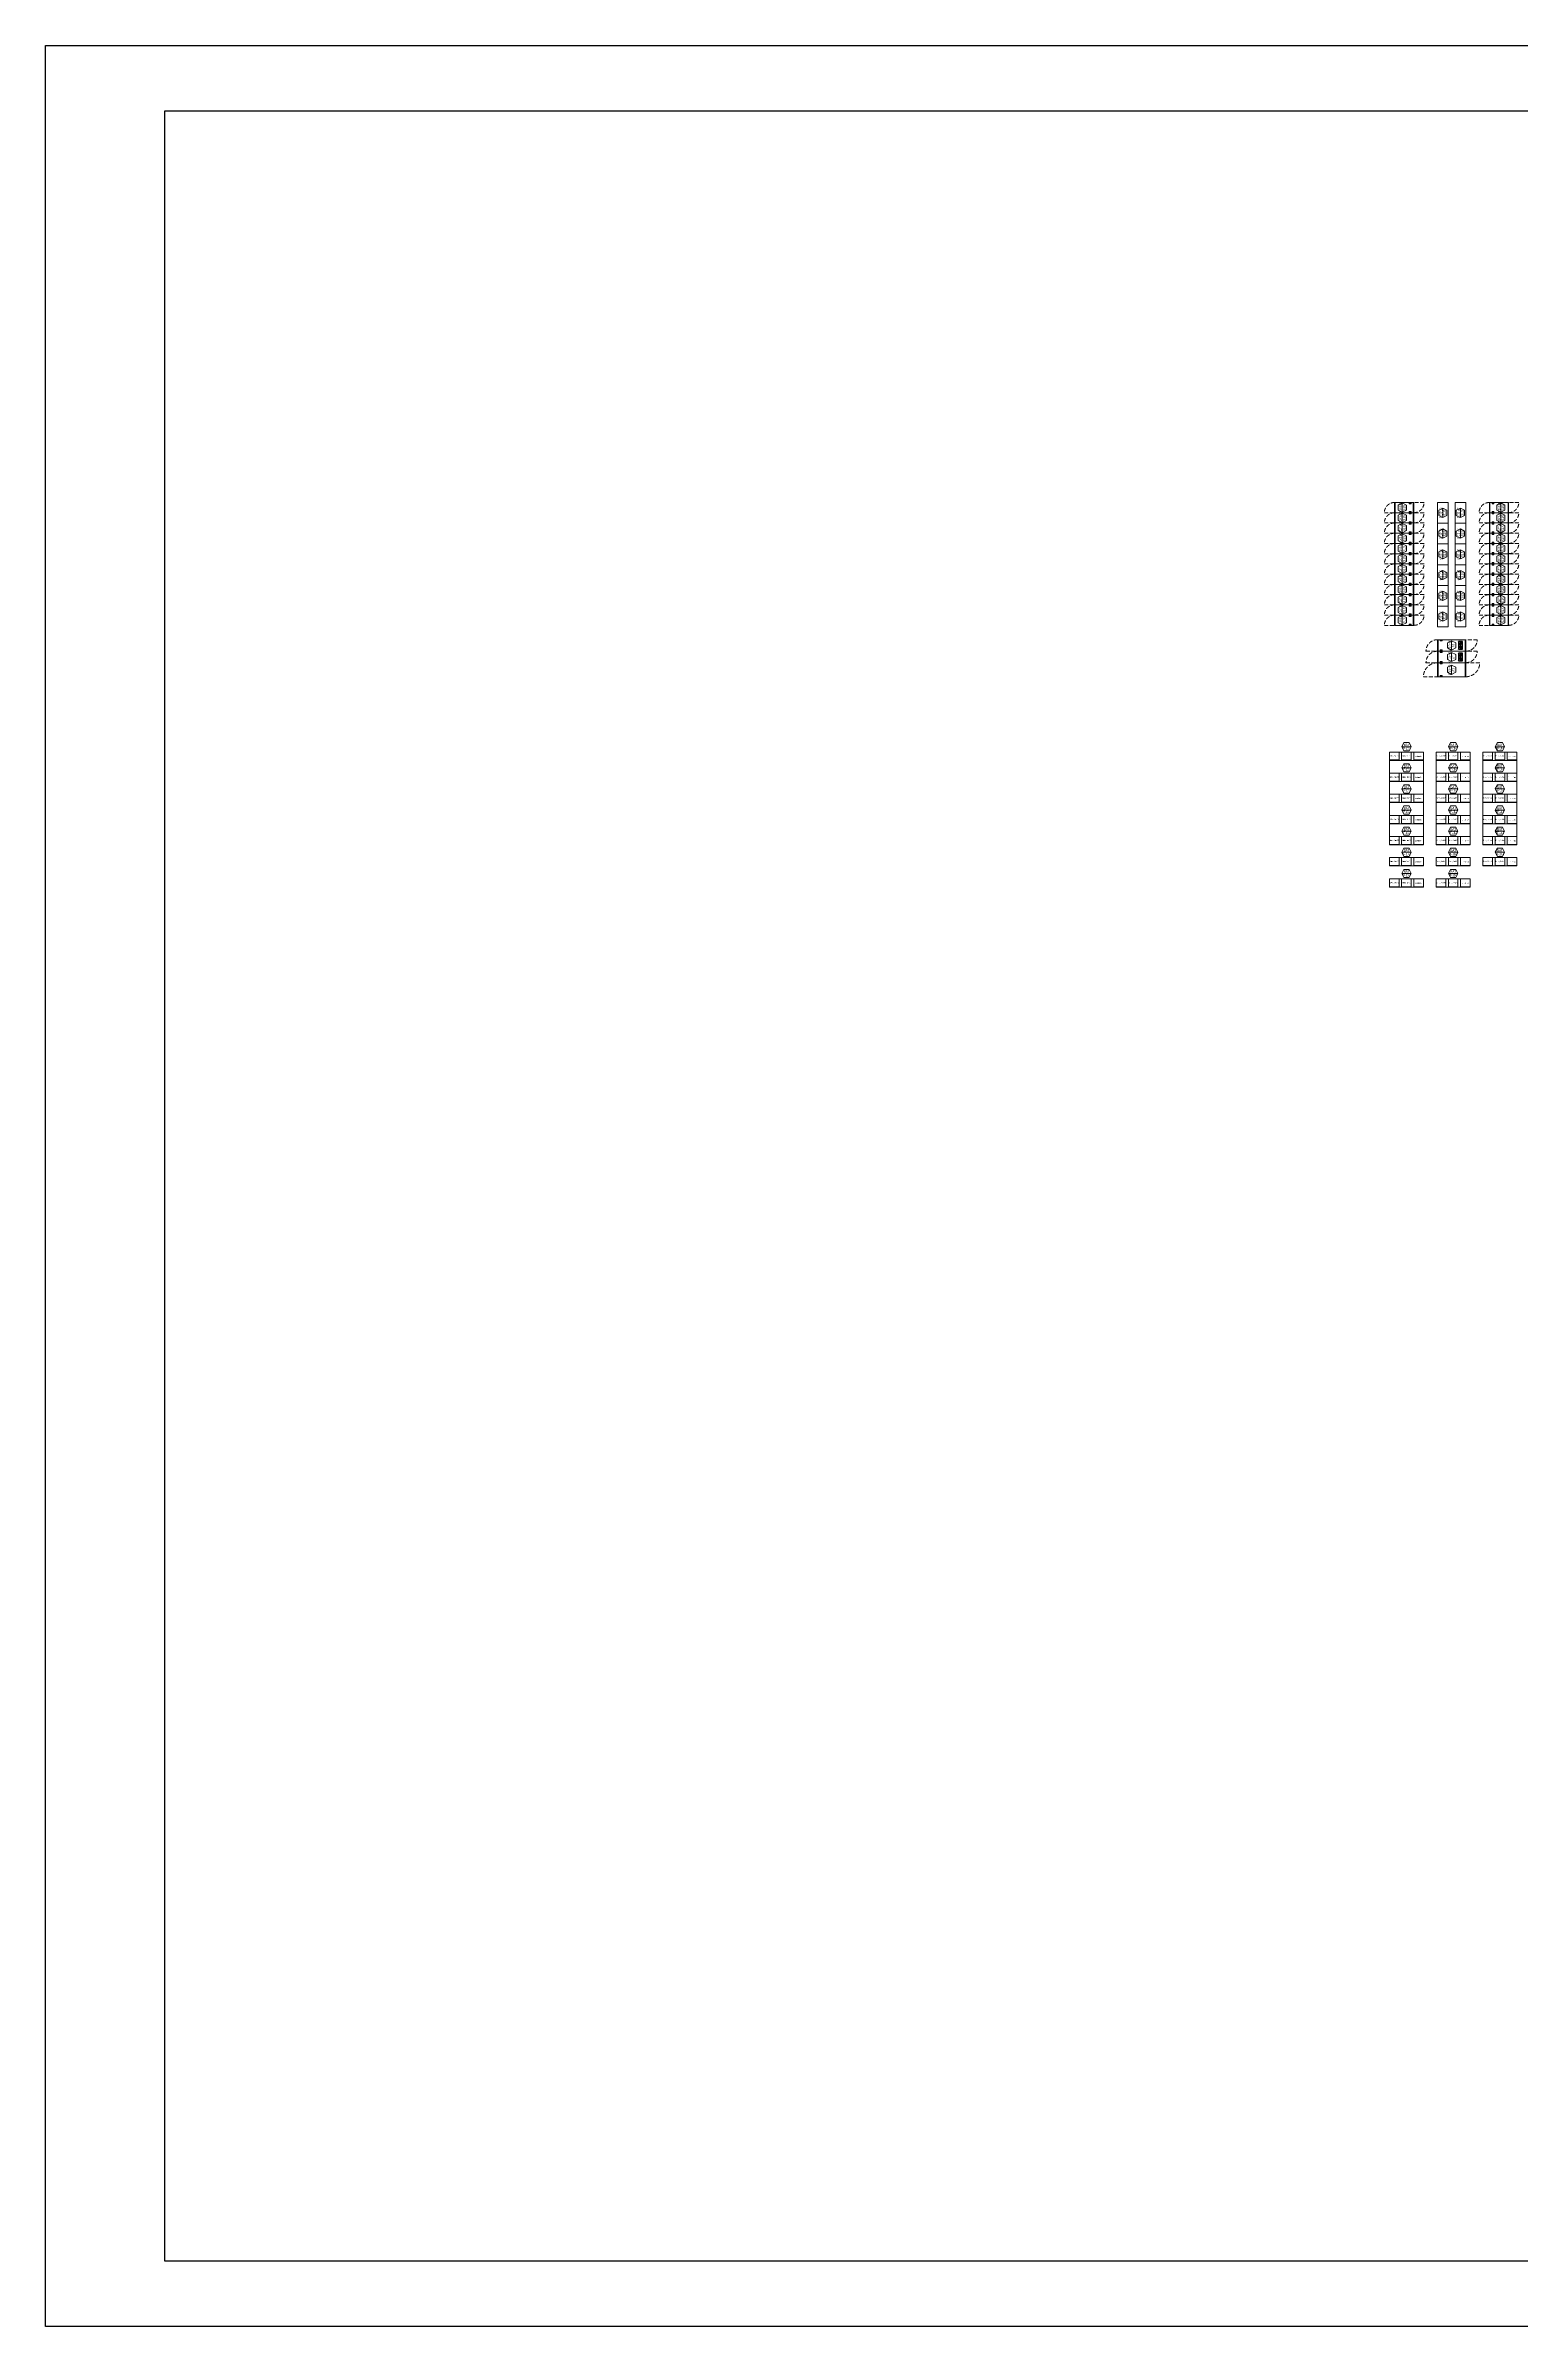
# Model space of a CAD drawing. Header units: millimetres. Extents: x 0 to 504600, y -356400 to 891000.
# Drawn here: x 0 to 115254, y 356400 to 534600 of the extents above; entities that cross this region are included whole.
import ezdxf
from ezdxf.enums import TextEntityAlignment as Align

# ---------------------------------------------------------------- set-up
doc = ezdxf.new("R2010")
doc.units = ezdxf.units.MM
doc.header["$LTSCALE"] = 150
doc.linetypes.add('LH2', pattern=[2.85, 2, -0.85])
doc.layers.get('Defpoints').update_dxf_attribs({"color": 150})
doc.layers.add('-----31 Base Plan Equipment', color=5, linetype='Continuous', lineweight=0)
doc.layers.add('NOPLOT', color=191, linetype='Continuous', plot=False)
doc.styles.add('ELEC', font='')
doc.styles.get('ELEC').set_extended_font_data('Dotum')

# ---------------------------------------------------------------- blocks, each defined once
blk = doc.blocks.new('A$C2e8f9a8b')
at = {"color": 0}
blk.add_line((30, 750), (30, 0), dxfattribs=at)
blk.add_lwpolyline([(650, 0), (0, 0), (0, 750), (650, 750)], close=True, dxfattribs=at)
blk = doc.blocks.new('STS-R')
blk.add_lwpolyline([(886994, -128588), (888614, -128588), (888614, -129418), (886994, -129418), (886994, -128588)])
blk = doc.blocks.new('800x1200')
at = {"color": 8, "linetype": 'LH2'}
for p, q in [((-2300, 0), (-1458, 0)), ((800, 800), (-42, 800))]:
    blk.add_line(p, q, dxfattribs=at)
for p, q in [((-1460, 0), (-1460, 800)), ((-1290, 750), (-1140, 700)), ((-1140, 750), (-1290, 700)), ((-1290, 50), (-1140, 100)), ((-1140, 50), (-1290, 100)), ((-40, 0), (-40, 800))]:
    blk.add_line(p, q)
for points in [[(0, 0), (0, 800), (-1500, 800), (-1500, 0)], [(-1140, 750), (-1290, 750), (-1290, 700), (-1140, 700)], [(-1140, 50), (-1290, 50), (-1290, 100), (-1140, 100)]]:
    blk.add_lwpolyline(points, close=True)
for centre, start, end in [((-1500, 0), 90, 180), ((0, 800), 270, 0)]:
    blk.add_arc(centre, 800, start, end, dxfattribs=at)
blk = doc.blocks.new('1100x2200')
at = {"color": 8, "linetype": 'LH2'}
for p, q in [((-3300, 0), (-2158, 0)), ((1100, 1100), (-42, 1100))]:
    blk.add_line(p, q, dxfattribs=at)
for p, q in [((-2160, 0), (-2160, 1100)), ((-1990, 1050), (-1840, 1000)), ((-1840, 1050), (-1990, 1000)), ((-1990, 50), (-1840, 100)), ((-1840, 50), (-1990, 100)), ((-40, 0), (-40, 1100))]:
    blk.add_line(p, q)
at = {"elevation": 0}
for points in [[(0, 0), (0, 1100), (-2200, 1100), (-2200, 0)], [(-1840, 1050), (-1990, 1050), (-1990, 1000), (-1840, 1000)], [(-1840, 50), (-1990, 50), (-1990, 100), (-1840, 100)]]:
    blk.add_lwpolyline(points, close=True, dxfattribs=at)
at = {"color": 8, "linetype": 'LH2'}
for centre, start, end in [((-2200, 0), 90, 180), ((0, 1100), 270, 0)]:
    blk.add_arc(centre, 1100, start, end, dxfattribs=at)
blk = doc.blocks.new('900x2200')
at = {"color": 8, "linetype": 'LH2'}
for p, q in [((-3100, 0), (-2158, 0)), ((900, 900), (-42, 900))]:
    blk.add_line(p, q, dxfattribs=at)
for p, q in [((-2160, 900), (-2160, 0)), ((-210, 850), (-360, 800)), ((-360, 850), (-210, 800)), ((-210, 50), (-360, 100)), ((-360, 50), (-210, 100)), ((-40, 900), (-40, 0))]:
    blk.add_line(p, q)
for points in [[(-2200, 900), (-2200, 0), (0, 0), (0, 900)], [(-360, 850), (-210, 850), (-210, 800), (-360, 800)], [(-360, 50), (-210, 50), (-210, 100), (-360, 100)]]:
    blk.add_lwpolyline(points, close=True)
for centre, start, end in [((-2200, 0), 90, 180), ((0, 900), 270, 0)]:
    blk.add_arc(centre, 900, start, end, dxfattribs=at)

msp = doc.modelspace()

# ---------------------------------------------------------------- linework, layer by layer
at = {"layer": '-----31 Base Plan Equipment', "elevation": 0}
for points in [[(105954, 498145), (105954, 498865), (106274, 498705), (106274, 498305), (105954, 498145), (105634, 498305), (105634, 498705), (105954, 498865)], [(105954, 497345), (105954, 498065), (106274, 497905), (106274, 497505), (105954, 497345), (105634, 497505), (105634, 497905), (105954, 498065)], [(105954, 496545), (105954, 497265), (106274, 497105), (106274, 496705), (105954, 496545), (105634, 496705), (105634, 497105), (105954, 497265)], [(109117, 498455), (109117, 497735), (108797, 497895), (108797, 498295), (109117, 498455), (109437, 498295), (109437, 497895), (109117, 497735)], [(110487, 498455), (110487, 497735), (110167, 497895), (110167, 498295), (110487, 498455), (110807, 498295), (110807, 497895), (110487, 497735)], [(113654, 498145), (113654, 498865), (113974, 498705), (113974, 498305), (113654, 498145), (113334, 498305), (113334, 498705), (113654, 498865)], [(113654, 497345), (113654, 498065), (113974, 497905), (113974, 497505), (113654, 497345), (113334, 497505), (113334, 497905), (113654, 498065)], [(113654, 496545), (113654, 497265), (113974, 497105), (113974, 496705), (113654, 496545), (113334, 496705), (113334, 497105), (113654, 497265)], [(105954, 495745), (105954, 496465), (106274, 496305), (106274, 495905), (105954, 495745), (105634, 495905), (105634, 496305), (105954, 496465)], [(105954, 494945), (105954, 495665), (106274, 495505), (106274, 495105), (105954, 494945), (105634, 495105), (105634, 495505), (105954, 495665)], [(109117, 496835), (109117, 496115), (108797, 496275), (108797, 496675), (109117, 496835), (109437, 496675), (109437, 496275), (109117, 496115)], [(110487, 496835), (110487, 496115), (110167, 496275), (110167, 496675), (110487, 496835), (110807, 496675), (110807, 496275), (110487, 496115)], [(113654, 495745), (113654, 496465), (113974, 496305), (113974, 495905), (113654, 495745), (113334, 495905), (113334, 496305), (113654, 496465)], [(113654, 494945), (113654, 495665), (113974, 495505), (113974, 495105), (113654, 494945), (113334, 495105), (113334, 495505), (113654, 495665)], [(105954, 494145), (105954, 494865), (106274, 494705), (106274, 494305), (105954, 494145), (105634, 494305), (105634, 494705), (105954, 494865)], [(105954, 493345), (105954, 494065), (106274, 493905), (106274, 493505), (105954, 493345), (105634, 493505), (105634, 493905), (105954, 494065)], [(109117, 495215), (109117, 494495), (108797, 494655), (108797, 495055), (109117, 495215), (109437, 495055), (109437, 494655), (109117, 494495)], [(110487, 495215), (110487, 494495), (110167, 494655), (110167, 495055), (110487, 495215), (110807, 495055), (110807, 494655), (110487, 494495)], [(113654, 494145), (113654, 494865), (113974, 494705), (113974, 494305), (113654, 494145), (113334, 494305), (113334, 494705), (113654, 494865)], [(113654, 493345), (113654, 494065), (113974, 493905), (113974, 493505), (113654, 493345), (113334, 493505), (113334, 493905), (113654, 494065)], [(105954, 492545), (105954, 493265), (106274, 493105), (106274, 492705), (105954, 492545), (105634, 492705), (105634, 493105), (105954, 493265)], [(105954, 491745), (105954, 492465), (106274, 492305), (106274, 491905), (105954, 491745), (105634, 491905), (105634, 492305), (105954, 492465)], [(109117, 493595), (109117, 492875), (108797, 493035), (108797, 493435), (109117, 493595), (109437, 493435), (109437, 493035), (109117, 492875)], [(109117, 491975), (109117, 491255), (108797, 491415), (108797, 491815), (109117, 491975), (109437, 491815), (109437, 491415), (109117, 491255)], [(110487, 493595), (110487, 492875), (110167, 493035), (110167, 493435), (110487, 493595), (110807, 493435), (110807, 493035), (110487, 492875)], [(110487, 491975), (110487, 491255), (110167, 491415), (110167, 491815), (110487, 491975), (110807, 491815), (110807, 491415), (110487, 491255)], [(113654, 492545), (113654, 493265), (113974, 493105), (113974, 492705), (113654, 492545), (113334, 492705), (113334, 493105), (113654, 493265)], [(113654, 491745), (113654, 492465), (113974, 492305), (113974, 491905), (113654, 491745), (113334, 491905), (113334, 492305), (113654, 492465)], [(105954, 490945), (105954, 491665), (106274, 491505), (106274, 491105), (105954, 490945), (105634, 491105), (105634, 491505), (105954, 491665)], [(105954, 490145), (105954, 490865), (106274, 490705), (106274, 490305), (105954, 490145), (105634, 490305), (105634, 490705), (105954, 490865)], [(105954, 489345), (105954, 490065), (106274, 489905), (106274, 489505), (105954, 489345), (105634, 489505), (105634, 489905), (105954, 490065)], [(109117, 490355), (109117, 489635), (108797, 489795), (108797, 490195), (109117, 490355), (109437, 490195), (109437, 489795), (109117, 489635)], [(110487, 490355), (110487, 489635), (110167, 489795), (110167, 490195), (110487, 490355), (110807, 490195), (110807, 489795), (110487, 489635)], [(113654, 490945), (113654, 491665), (113974, 491505), (113974, 491105), (113654, 490945), (113334, 491105), (113334, 491505), (113654, 491665)], [(113654, 490145), (113654, 490865), (113974, 490705), (113974, 490305), (113654, 490145), (113334, 490305), (113334, 490705), (113654, 490865)], [(113654, 489345), (113654, 490065), (113974, 489905), (113974, 489505), (113654, 489345), (113334, 489505), (113334, 489905), (113654, 490065)], [(109804, 487375), (109804, 488095), (110124, 487935), (110124, 487535), (109804, 487375), (109484, 487535), (109484, 487935), (109804, 488095)], [(109804, 486475), (109804, 487195), (110124, 487035), (110124, 486635), (109804, 486475), (109484, 486635), (109484, 487035), (109804, 487195)], [(109804, 485475), (109804, 486195), (110124, 486035), (110124, 485635), (109804, 485475), (109484, 485635), (109484, 486035), (109804, 486195)], [(104954, 472155), (104954, 479405), (107604, 479405), (107604, 472155), (104954, 472155)], [(106639, 479820), (105919, 479820), (106078, 480140), (106479, 480140), (106639, 479820), (106479, 479500), (106078, 479500), (105919, 479820)], [(108604, 472155), (108604, 479405), (111254, 479405), (111254, 472155), (108604, 472155)], [(110289, 479820), (109569, 479820), (109728, 480140), (110129, 480140), (110289, 479820), (110129, 479500), (109728, 479500), (109569, 479820)], [(112254, 472155), (112254, 479405), (114904, 479405), (114904, 472155), (112254, 472155)], [(113939, 479820), (113219, 479820), (113378, 480140), (113779, 480140), (113939, 479820), (113779, 479500), (113378, 479500), (113219, 479820)], [(106639, 478170), (105919, 478170), (106078, 478490), (106479, 478490), (106639, 478170), (106479, 477850), (106078, 477850), (105919, 478170)], [(110289, 478170), (109569, 478170), (109728, 478490), (110129, 478490), (110289, 478170), (110129, 477850), (109728, 477850), (109569, 478170)], [(113939, 478170), (113219, 478170), (113378, 478490), (113779, 478490), (113939, 478170), (113779, 477850), (113378, 477850), (113219, 478170)], [(106639, 476520), (105919, 476520), (106078, 476840), (106479, 476840), (106639, 476520), (106479, 476200), (106078, 476200), (105919, 476520)], [(110289, 476520), (109569, 476520), (109728, 476840), (110129, 476840), (110289, 476520), (110129, 476200), (109728, 476200), (109569, 476520)], [(113939, 476520), (113219, 476520), (113378, 476840), (113779, 476840), (113939, 476520), (113779, 476200), (113378, 476200), (113219, 476520)], [(106639, 474870), (105919, 474870), (106078, 475190), (106479, 475190), (106639, 474870), (106479, 474550), (106078, 474550), (105919, 474870)], [(110289, 474870), (109569, 474870), (109728, 475190), (110129, 475190), (110289, 474870), (110129, 474550), (109728, 474550), (109569, 474870)], [(113939, 474870), (113219, 474870), (113378, 475190), (113779, 475190), (113939, 474870), (113779, 474550), (113378, 474550), (113219, 474870)], [(106639, 473220), (105919, 473220), (106078, 473540), (106479, 473540), (106639, 473220), (106479, 472900), (106078, 472900), (105919, 473220)], [(110289, 473220), (109569, 473220), (109728, 473540), (110129, 473540), (110289, 473220), (110129, 472900), (109728, 472900), (109569, 473220)], [(113939, 473220), (113219, 473220), (113378, 473540), (113779, 473540), (113939, 473220), (113779, 472900), (113378, 472900), (113219, 473220)], [(106639, 471570), (105919, 471570), (106078, 471890), (106479, 471890), (106639, 471570), (106479, 471250), (106078, 471250), (105919, 471570)], [(110289, 471570), (109569, 471570), (109728, 471890), (110129, 471890), (110289, 471570), (110129, 471250), (109728, 471250), (109569, 471570)], [(113939, 471570), (113219, 471570), (113378, 471890), (113779, 471890), (113939, 471570), (113779, 471250), (113378, 471250), (113219, 471570)], [(106639, 469920), (105919, 469920), (106078, 470240), (106479, 470240), (106639, 469920), (106479, 469600), (106078, 469600), (105919, 469920)], [(110289, 469920), (109569, 469920), (109728, 470240), (110129, 470240), (110289, 469920), (110129, 469600), (109728, 469600), (109569, 469920)]]:
    msp.add_lwpolyline(points, dxfattribs=at)
for points in [[(107604, 479405), (107604, 478755), (104954, 478755), (104954, 479405)], [(111254, 479405), (111254, 478755), (108604, 478755), (108604, 479405)], [(114904, 479405), (114904, 478755), (112254, 478755), (112254, 479405)], [(107604, 477755), (107604, 477105), (104954, 477105), (104954, 477755)], [(111254, 477755), (111254, 477105), (108604, 477105), (108604, 477755)], [(114904, 477755), (114904, 477105), (112254, 477105), (112254, 477755)], [(107604, 476105), (107604, 475455), (104954, 475455), (104954, 476105)], [(111254, 476105), (111254, 475455), (108604, 475455), (108604, 476105)], [(114904, 476105), (114904, 475455), (112254, 475455), (112254, 476105)], [(107604, 474455), (107604, 473805), (104954, 473805), (104954, 474455)], [(111254, 474455), (111254, 473805), (108604, 473805), (108604, 474455)], [(114904, 474455), (114904, 473805), (112254, 473805), (112254, 474455)], [(107604, 472805), (107604, 472155), (104954, 472155), (104954, 472805)], [(111254, 472805), (111254, 472155), (108604, 472155), (108604, 472805)], [(114904, 472805), (114904, 472155), (112254, 472155), (112254, 472805)], [(107604, 471155), (107604, 470505), (104954, 470505), (104954, 471155)], [(111254, 471155), (111254, 470505), (108604, 470505), (108604, 471155)], [(114904, 471155), (114904, 470505), (112254, 470505), (112254, 471155)], [(107604, 469505), (107604, 468855), (104954, 468855), (104954, 469505)], [(111254, 469505), (111254, 468855), (108604, 468855), (108604, 469505)]]:
    msp.add_lwpolyline(points, close=True, dxfattribs=at)
at = {"layer": 'Defpoints'}
for points in [[(0, 534600), (252300, 534600), (252300, 356400), (0, 356400)], [(9300, 529500), (219300, 529500), (219300, 361500), (9300, 361500)]]:
    msp.add_lwpolyline(points, close=True, dxfattribs=at)
at = {"layer": 'NOPLOT'}
for p, q in [((110354, 487435, 0), (110654, 488035, 0)), ((110654, 487435, 0), (110354, 488035, 0)), ((110354, 486535, 0), (110654, 487135, 0)), ((110654, 486535, 0), (110354, 487135, 0)), ((110504, 488035, 0), (110504, 487435, 0)), ((110504, 487135, 0), (110504, 486535, 0))]:
    msp.add_line(p, q, dxfattribs=at)
at = {"layer": 'NOPLOT', "elevation": 0}
for points in [[(110354, 487435), (110654, 487435), (110654, 488035), (110354, 488035)], [(110354, 486535), (110654, 486535), (110654, 487135), (110354, 487135)]]:
    msp.add_lwpolyline(points, close=True, dxfattribs=at)

# ---------------------------------------------------------------- block references
at = {"layer": '-----31 Base Plan Equipment'}
for name, p, rotation in [('800x1200', (105354, 498905), 180), ('800x1200', (105354, 498105), 180), ('800x1200', (105354, 497305), 180), ('STS-R', (-19884, -389709), 90.00000000000001), ('STS-R', (-19884, -391329), 90.00000000000001), ('STS-R', (-18514, -389709), 90.00000000000001), ('STS-R', (-18514, -391329), 90.00000000000001), ('800x1200', (105354, 496505), 180), ('800x1200', (105354, 495705), 180), ('STS-R', (-19884, -392949), 90.00000000000001), ('STS-R', (-18514, -392949), 90.00000000000001), ('800x1200', (105354, 494905), 180), ('800x1200', (105354, 494105), 180), ('STS-R', (-19884, -394569), 90.00000000000001), ('STS-R', (-18514, -394569), 90.00000000000001), ('800x1200', (105354, 493305), 180), ('800x1200', (105354, 492505), 180), ('STS-R', (-19884, -396189), 90.00000000000001), ('STS-R', (-18514, -396189), 90.00000000000001), ('800x1200', (105354, 491705), 180), ('800x1200', (105354, 490905), 180), ('800x1200', (105354, 490105), 180), ('STS-R', (-19884, -397809), 90.00000000000001), ('STS-R', (-18514, -397809), 90.00000000000001), ('900x2200', (108704, 488185, 0), 180), ('900x2200', (108704, 487285, 0), 180), ('A$C2e8f9a8b', (105704, 478755, 0), 89.99999999999999), ('A$C2e8f9a8b', (106654, 478755, 0), 89.99999999999999), ('A$C2e8f9a8b', (107604, 478755, 0), 89.99999999999999), ('A$C2e8f9a8b', (109354, 478755, 0), 89.99999999999999), ('A$C2e8f9a8b', (110304, 478755, 0), 89.99999999999999), ('A$C2e8f9a8b', (111254, 478755, 0), 89.99999999999999), ('A$C2e8f9a8b', (113004, 478755, 0), 89.99999999999999), ('A$C2e8f9a8b', (113954, 478755, 0), 89.99999999999999), ('A$C2e8f9a8b', (114904, 478755, 0), 89.99999999999999), ('A$C2e8f9a8b', (105704, 477105, 0), 89.99999999999999), ('A$C2e8f9a8b', (106654, 477105, 0), 89.99999999999999), ('A$C2e8f9a8b', (107604, 477105, 0), 89.99999999999999), ('A$C2e8f9a8b', (109354, 477105, 0), 89.99999999999999), ('A$C2e8f9a8b', (110304, 477105, 0), 89.99999999999999), ('A$C2e8f9a8b', (111254, 477105, 0), 89.99999999999999), ('A$C2e8f9a8b', (113004, 477105, 0), 89.99999999999999), ('A$C2e8f9a8b', (113954, 477105, 0), 89.99999999999999), ('A$C2e8f9a8b', (114904, 477105, 0), 89.99999999999999), ('A$C2e8f9a8b', (105704, 475455), 89.99999999999999), ('A$C2e8f9a8b', (106654, 475455), 89.99999999999999), ('A$C2e8f9a8b', (107604, 475455), 89.99999999999999), ('A$C2e8f9a8b', (109354, 475455), 89.99999999999999), ('A$C2e8f9a8b', (110304, 475455), 89.99999999999999), ('A$C2e8f9a8b', (111254, 475455), 89.99999999999999), ('A$C2e8f9a8b', (113004, 475455), 89.99999999999999), ('A$C2e8f9a8b', (113954, 475455), 89.99999999999999), ('A$C2e8f9a8b', (114904, 475455), 89.99999999999999), ('A$C2e8f9a8b', (105704, 473805), 89.99999999999999), ('A$C2e8f9a8b', (106654, 473805), 89.99999999999999), ('A$C2e8f9a8b', (107604, 473805), 89.99999999999999), ('A$C2e8f9a8b', (109354, 473805), 89.99999999999999), ('A$C2e8f9a8b', (110304, 473805), 89.99999999999999), ('A$C2e8f9a8b', (111254, 473805), 89.99999999999999), ('A$C2e8f9a8b', (113004, 473805), 89.99999999999999), ('A$C2e8f9a8b', (113954, 473805), 89.99999999999999), ('A$C2e8f9a8b', (114904, 473805), 89.99999999999999), ('A$C2e8f9a8b', (105704, 472155), 89.99999999999999), ('A$C2e8f9a8b', (106654, 472155), 89.99999999999999), ('A$C2e8f9a8b', (107604, 472155), 89.99999999999999), ('A$C2e8f9a8b', (109354, 472155), 89.99999999999999), ('A$C2e8f9a8b', (110304, 472155), 89.99999999999999), ('A$C2e8f9a8b', (111254, 472155), 89.99999999999999), ('A$C2e8f9a8b', (113004, 472155), 89.99999999999999), ('A$C2e8f9a8b', (113954, 472155), 89.99999999999999), ('A$C2e8f9a8b', (114904, 472155), 89.99999999999999), ('A$C2e8f9a8b', (105704, 470505), 89.99999999999999), ('A$C2e8f9a8b', (106654, 470505), 89.99999999999999), ('A$C2e8f9a8b', (107604, 470505), 89.99999999999999), ('A$C2e8f9a8b', (109354, 470505), 89.99999999999999), ('A$C2e8f9a8b', (110304, 470505), 89.99999999999999), ('A$C2e8f9a8b', (111254, 470505), 89.99999999999999), ('A$C2e8f9a8b', (113004, 470505), 89.99999999999999), ('A$C2e8f9a8b', (113954, 470505), 89.99999999999999), ('A$C2e8f9a8b', (114904, 470505), 89.99999999999999), ('A$C2e8f9a8b', (105704, 468855), 89.99999999999999), ('A$C2e8f9a8b', (106654, 468855), 89.99999999999999), ('A$C2e8f9a8b', (107604, 468855), 89.99999999999999), ('A$C2e8f9a8b', (109354, 468855), 89.99999999999999), ('A$C2e8f9a8b', (110304, 468855), 89.99999999999999), ('A$C2e8f9a8b', (111254, 468855), 89.99999999999999)]:
    msp.add_blockref(name, p, dxfattribs=dict(at, rotation=rotation))
for name, p in [('800x1200', (114254, 498105)), ('800x1200', (114254, 497305)), ('800x1200', (114254, 496505)), ('800x1200', (114254, 495705)), ('800x1200', (114254, 494905)), ('800x1200', (114254, 494105)), ('800x1200', (114254, 493305)), ('800x1200', (114254, 492505)), ('800x1200', (114254, 491705)), ('800x1200', (114254, 490905)), ('800x1200', (114254, 490105)), ('800x1200', (114254, 489305)), ('1100x2200', (110904, 485285, 0))]:
    msp.add_blockref(name, p, dxfattribs=at)

# ---------------------------------------------------------------- texts
at = {"layer": '-----31 Base Plan Equipment', "style": 'ELEC'}
for s, height, width, p in [('3F-LVC-1', 180, 0.6, (105820, 498496)), ('3F-LVC-2', 180, 0.6, (105820, 497696)), ('3F-LVC-3', 180, 0.6, (105820, 496896)), ('STS', 200, 0.7, (106105, 498496)), ('STS', 200, 0.7, (106105, 497696)), ('3F-1C-1', 200, 0.7, (108983, 498090)), ('STS', 200, 0.7, (109268, 498111)), ('3F-1D-1', 200, 0.7, (110353, 498090)), ('STS', 200, 0.7, (110638, 498111)), ('3F-LVD-1', 180, 0.6, (113520, 498496)), ('3F-LVD-2', 180, 0.6, (113520, 497696)), ('3F-LVD-3', 180, 0.6, (113520, 496896)), ('STS', 200, 0.7, (113805, 498496)), ('STS', 200, 0.7, (113805, 497696)), ('3F-LVC-4', 180, 0.6, (105820, 496096)), ('3F-LVC-5', 180, 0.6, (105820, 495296)), ('STS', 200, 0.7, (106105, 496896)), ('STS', 200, 0.7, (106105, 496096)), ('STS', 200, 0.7, (106105, 495296)), ('3F-1C-2', 200, 0.7, (108983, 496470)), ('STS', 200, 0.7, (109268, 496491)), ('3F-1D-2', 200, 0.7, (110353, 496470)), ('STS', 200, 0.7, (110638, 496491)), ('3F-LVD-4', 180, 0.6, (113520, 496096)), ('3F-LVD-5', 180, 0.6, (113520, 495296)), ('STS', 200, 0.7, (113805, 496896)), ('STS', 200, 0.7, (113805, 496096)), ('STS', 200, 0.7, (113805, 495296)), ('3F-LVC-6', 180, 0.6, (105820, 494496)), ('3F-LVC-7', 180, 0.6, (105820, 493696)), ('STS', 200, 0.7, (106105, 494496)), ('STS', 200, 0.7, (106105, 493696)), ('3F-1C-3', 200, 0.7, (108983, 494850)), ('STS', 200, 0.7, (109268, 494871)), ('3F-1D-3', 200, 0.7, (110353, 494850)), ('STS', 200, 0.7, (110638, 494871)), ('3F-LVD-6', 180, 0.6, (113520, 494496)), ('3F-LVD-7', 180, 0.6, (113520, 493696)), ('STS', 200, 0.7, (113805, 494496)), ('STS', 200, 0.7, (113805, 493696)), ('3F-LVC-8', 180, 0.6, (105820, 492896)), ('3F-LVC-9', 180, 0.6, (105820, 492096)), ('STS', 200, 0.7, (106105, 492896)), ('STS', 200, 0.7, (106105, 492096)), ('3F-1C-4', 200, 0.7, (108983, 493230)), ('3F-1C-5', 200, 0.7, (108983, 491610)), ('STS', 200, 0.7, (109268, 493251)), ('3F-1D-4', 200, 0.7, (110353, 493230)), ('3F-1D-5', 200, 0.7, (110353, 491610)), ('STS', 200, 0.7, (110638, 493251)), ('3F-LVD-8', 180, 0.6, (113520, 492896)), ('3F-LVD-9', 180, 0.6, (113520, 492096)), ('STS', 200, 0.7, (113805, 492896)), ('STS', 200, 0.7, (113805, 492096)), ('3F-LVC-10', 180, 0.6, (105820, 491296)), ('3F-LVC-11', 180, 0.6, (105820, 490496)), ('STS', 200, 0.7, (106105, 491296)), ('STS', 200, 0.7, (106105, 490496)), ('3F-1C-6', 200, 0.7, (108983, 489990)), ('STS', 200, 0.7, (109268, 491631)), ('STS', 200, 0.7, (109268, 490011)), ('3F-1D-6', 200, 0.7, (110353, 489990)), ('STS', 200, 0.7, (110638, 491631)), ('STS', 200, 0.7, (110638, 490011)), ('3F-LVD-10', 180, 0.6, (113520, 491296)), ('3F-LVD-11', 180, 0.6, (113520, 490496)), ('STS', 200, 0.7, (113805, 491296)), ('STS', 200, 0.7, (113805, 490496)), ('3F-LVC-12', 180, 0.6, (105820, 489696)), ('STS', 200, 0.7, (106105, 489696)), ('3F-LVD-12', 180, 0.6, (113520, 489696)), ('STS', 200, 0.7, (113805, 489696)), ('3F-C1-7', 200, 0.7, (109670, 487726, 0)), ('3F-C1-8', 200, 0.7, (109670, 486826, 0)), ('LV', 200, 0.7, (109955, 487726, 0)), ('LV', 200, 0.7, (109955, 486826, 0)), ('3F-C1-9', 200, 0.7, (109670, 485826, 0)), ('LV', 200, 0.7, (109955, 485826, 0))]:
    msp.add_text(s, height=height, rotation=270, dxfattribs=dict(at, width=width)).set_placement(p, align=Align.MIDDLE_CENTER)
for s, height, width, p in [('3F-1C-1', 180, 0.6, (106288, 479687)), ('BAT', 200, 0.7, (106288, 479971)), ('3F-1B-1', 180, 0.6, (109938, 479687)), ('BAT', 200, 0.7, (109938, 479971)), ('3F-1A-1', 180, 0.6, (113588, 479687)), ('BAT', 200, 0.7, (113588, 479971)), ('Battery Rack #2', 100, 0.6, (105326, 479108, 0)), ('Battery Rack #1', 100, 0.6, (106287, 479108, 0)), ('3F-1C-2', 180, 0.6, (106288, 478037)), ('BAT', 200, 0.7, (106288, 478321)), ('Junction Box', 100, 0.6, (107229, 479077, 0)), ('Battery Rack #2', 100, 0.6, (108976, 479108, 0)), ('Battery Rack #1', 100, 0.6, (109937, 479108, 0)), ('3F-1B-2', 180, 0.6, (109938, 478037)), ('BAT', 200, 0.7, (109938, 478321)), ('Junction Box', 100, 0.6, (110879, 479077, 0)), ('Battery Rack #2', 100, 0.6, (112626, 479108, 0)), ('Battery Rack #1', 100, 0.6, (113587, 479108, 0)), ('3F-1A-2', 180, 0.6, (113588, 478037)), ('BAT', 200, 0.7, (113588, 478321)), ('Junction Box', 100, 0.6, (114529, 479077, 0)), ('Battery Rack #2', 100, 0.6, (105326, 477458, 0)), ('Battery Rack #2', 100, 0.6, (105326, 475808)), ('Battery Rack #1', 100, 0.6, (106287, 477458, 0)), ('Battery Rack #1', 100, 0.6, (106287, 475808)), ('3F-1C-3', 180, 0.6, (106288, 476387)), ('BAT', 200, 0.7, (106288, 476671)), ('Junction Box', 100, 0.6, (107229, 477427, 0)), ('Junction Box', 100, 0.6, (107229, 475777)), ('Battery Rack #2', 100, 0.6, (108976, 477458, 0)), ('Battery Rack #2', 100, 0.6, (108976, 475808)), ('Battery Rack #1', 100, 0.6, (109937, 477458, 0)), ('Battery Rack #1', 100, 0.6, (109937, 475808)), ('3F-1B-3', 180, 0.6, (109938, 476387)), ('BAT', 200, 0.7, (109938, 476671)), ('Junction Box', 100, 0.6, (110879, 477427, 0)), ('Junction Box', 100, 0.6, (110879, 475777)), ('Battery Rack #2', 100, 0.6, (112626, 477458, 0)), ('Battery Rack #2', 100, 0.6, (112626, 475808)), ('Battery Rack #1', 100, 0.6, (113587, 477458, 0)), ('Battery Rack #1', 100, 0.6, (113587, 475808)), ('3F-1A-3', 180, 0.6, (113588, 476387)), ('BAT', 200, 0.7, (113588, 476671)), ('Junction Box', 100, 0.6, (114529, 477427, 0)), ('Junction Box', 100, 0.6, (114529, 475777)), ('Battery Rack #2', 100, 0.6, (105326, 474158)), ('Battery Rack #1', 100, 0.6, (106287, 474158)), ('3F-1C-4', 180, 0.6, (106288, 474737)), ('BAT', 200, 0.7, (106288, 475021)), ('Junction Box', 100, 0.6, (107229, 474127)), ('Battery Rack #2', 100, 0.6, (108976, 474158)), ('Battery Rack #1', 100, 0.6, (109937, 474158)), ('3F-1B-4', 180, 0.6, (109938, 474737)), ('BAT', 200, 0.7, (109938, 475021)), ('Junction Box', 100, 0.6, (110879, 474127)), ('Battery Rack #2', 100, 0.6, (112626, 474158)), ('Battery Rack #1', 100, 0.6, (113587, 474158)), ('3F-1A-4', 180, 0.6, (113588, 474737)), ('BAT', 200, 0.7, (113588, 475021)), ('Junction Box', 100, 0.6, (114529, 474127)), ('Battery Rack #2', 100, 0.6, (105326, 472508)), ('Battery Rack #1', 100, 0.6, (106287, 472508)), ('3F-1C-5', 180, 0.6, (106288, 473087)), ('BAT', 200, 0.7, (106288, 473371)), ('Junction Box', 100, 0.6, (107229, 472477)), ('Battery Rack #2', 100, 0.6, (108976, 472508)), ('Battery Rack #1', 100, 0.6, (109937, 472508)), ('3F-1B-5', 180, 0.6, (109938, 473087)), ('BAT', 200, 0.7, (109938, 473371)), ('Junction Box', 100, 0.6, (110879, 472477)), ('Battery Rack #2', 100, 0.6, (112626, 472508)), ('Battery Rack #1', 100, 0.6, (113587, 472508)), ('3F-1A-5', 180, 0.6, (113588, 473087)), ('BAT', 200, 0.7, (113588, 473371)), ('Junction Box', 100, 0.6, (114529, 472477)), ('Battery Rack #2', 100, 0.6, (105326, 470858)), ('Battery Rack #1', 100, 0.6, (106287, 470858)), ('3F-1D-1', 180, 0.6, (106288, 471437)), ('BAT', 200, 0.7, (106288, 471721)), ('Junction Box', 100, 0.6, (107229, 470827)), ('Battery Rack #2', 100, 0.6, (108976, 470858)), ('Battery Rack #1', 100, 0.6, (109937, 470858)), ('3F-1D-2', 180, 0.6, (109938, 471437)), ('BAT', 200, 0.7, (109938, 471721)), ('Junction Box', 100, 0.6, (110879, 470827)), ('Battery Rack #2', 100, 0.6, (112626, 470858)), ('Battery Rack #1', 100, 0.6, (113587, 470858)), ('3F-1D-3', 180, 0.6, (113588, 471437)), ('BAT', 200, 0.7, (113588, 471721)), ('Junction Box', 100, 0.6, (114529, 470827)), ('Battery Rack #2', 100, 0.6, (105326, 469208)), ('Battery Rack #1', 100, 0.6, (106287, 469208)), ('3F-1D-4', 180, 0.6, (106288, 469787)), ('BAT', 200, 0.7, (106288, 470071)), ('Junction Box', 100, 0.6, (107229, 469177)), ('Battery Rack #2', 100, 0.6, (108976, 469208)), ('Battery Rack #1', 100, 0.6, (109937, 469208)), ('3F-1D-5', 180, 0.6, (109938, 469787)), ('BAT', 200, 0.7, (109938, 470071)), ('Junction Box', 100, 0.6, (110879, 469177))]:
    msp.add_text(s, height=height, dxfattribs=dict(at, width=width)).set_placement(p, align=Align.MIDDLE_CENTER)

doc.saveas('drawing.dxf')
